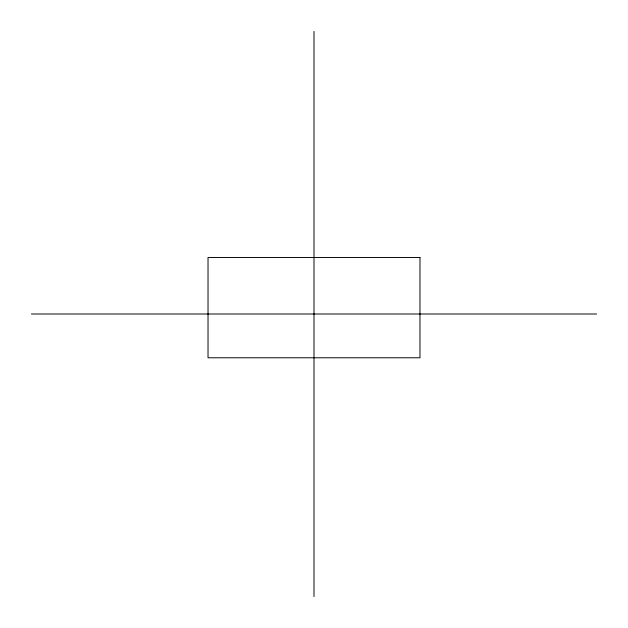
<?xml version="1.0" encoding="UTF-8"?>
<svg xmlns="http://www.w3.org/2000/svg" width="628" height="628" viewBox="0 0 628 628"><rect width="100%" height="100%" fill="white"/><g stroke="black" fill="none" stroke-linecap="round" stroke-linejoin="round"><path stroke-width="0.94" d="M31.4 314L596.6 314M314 31.4L314 596.6M419.975 257.48L208.025 257.48L208.025 357.779L419.975 357.779L419.975 257.48"/></g></svg>
